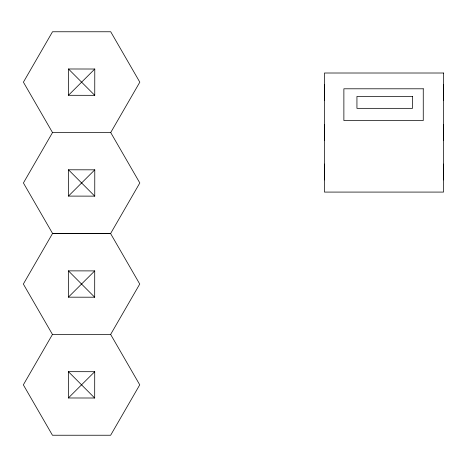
<?xml version="1.0" encoding="UTF-8"?>
<svg xmlns="http://www.w3.org/2000/svg" width="467" height="467" viewBox="0 0 467 467"><rect width="100%" height="100%" fill="white"/><g stroke="black" fill="none" stroke-linecap="round" stroke-linejoin="round"><path stroke-width="0.7" d="M68.445 95.297L68.48 68.988L94.783 69.023L94.748 95.332L68.445 95.297L94.783 69.023M68.445 196.099L68.48 169.79L94.783 169.825L94.748 196.134L68.445 196.099L94.783 169.825M68.375 297.175L68.41 270.866L94.719 270.901L94.684 297.21L68.375 297.175L94.719 270.901M68.375 397.977L68.41 371.668L94.719 371.703L94.684 398.012L68.375 397.977L94.719 371.703M52.514 132.558L23.414 182.959L52.514 233.36L110.714 233.36L139.814 182.959L110.714 132.558L52.514 132.558L23.414 82.163L52.514 31.762L110.714 31.762L139.814 82.163L110.714 132.558M52.45 334.442L23.35 384.837L52.45 435.238L110.644 435.238L139.744 384.837L110.644 334.442L52.45 334.442L23.35 284.041L52.45 233.64L110.644 233.64L139.744 284.041L110.644 334.442M68.48 68.988L94.748 95.332M68.48 169.79L94.748 196.134M68.41 270.866L94.684 297.21M68.41 371.668L94.684 398.012M443.65 84.679L443.65 100.551M443.65 124.368L443.65 140.24M443.65 164.057L443.65 179.935M324.577 84.679L324.577 100.551M324.577 124.368L324.577 140.24M324.577 164.057L324.577 179.935M443.533 73.01L324.46 73.01L324.46 192.083L443.533 192.083L443.533 73.01M423.26 88.794L343.875 88.794L343.875 120.544L423.26 120.544L423.26 88.794M412.507 96.435L356.94 96.435L356.94 108.344L412.507 108.344L412.507 96.435"/></g></svg>
